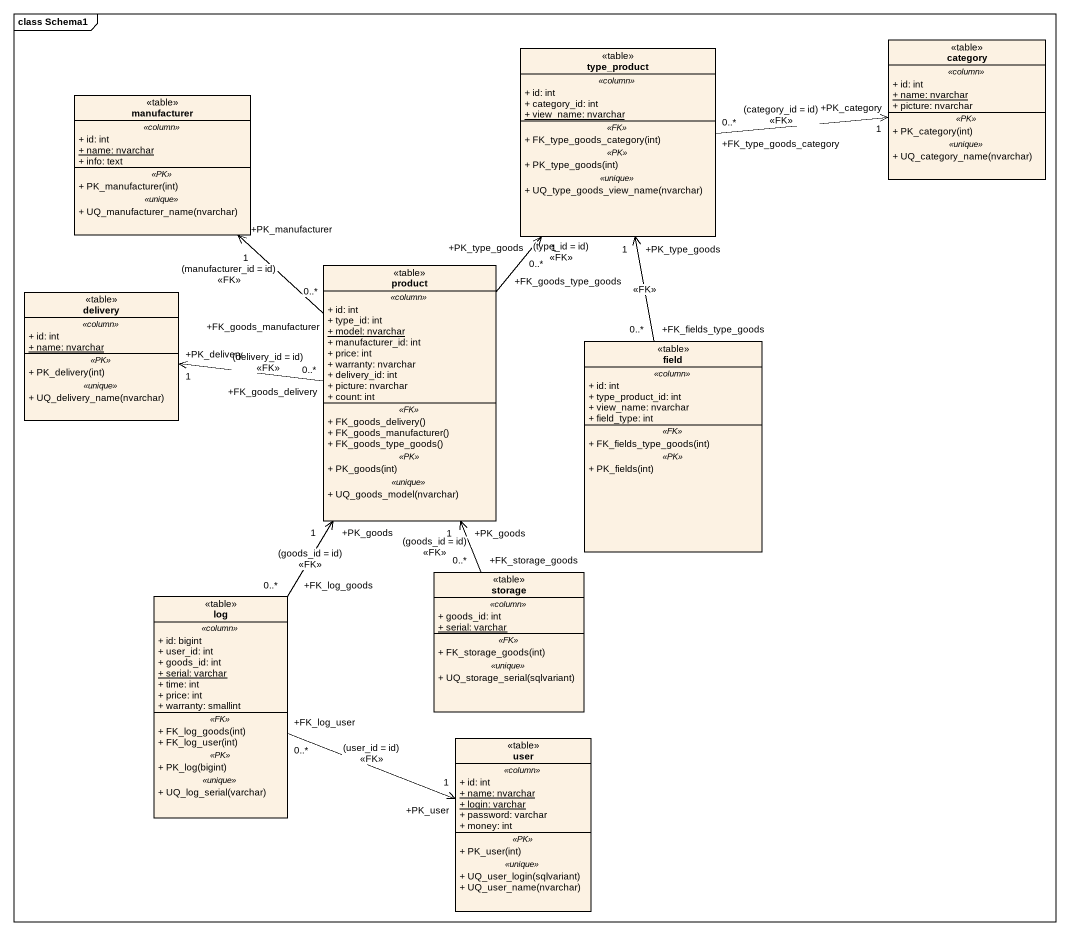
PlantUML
@startuml
mainframe class Schema1
hide circle
hide empty members
skinparam classAttributeIconSize 0
class type_product <<table>> {
  .. <<column>> ..
  + id: int
  + category_id: int
  {static} + view_name: nvarchar
  .. <<FK>> ..
  + FK_type_goods_category(int)
  .. <<PK>> ..
  + PK_type_goods(int)
  .. <<unique>> ..
  + UQ_type_goods_view_name(nvarchar)
}
class category <<table>> {
  .. <<column>> ..
  + id: int
  {static} + name: nvarchar
  + picture: nvarchar
  .. <<PK>> ..
  + PK_category(int)
  .. <<unique>> ..
  + UQ_category_name(nvarchar)
}
class manufacturer <<table>> {
  .. <<column>> ..
  + id: int
  {static} + name: nvarchar
  + info: text
  .. <<PK>> ..
  + PK_manufacturer(int)
  .. <<unique>> ..
  + UQ_manufacturer_name(nvarchar)
}
class product <<table>> {
  .. <<column>> ..
  + id: int
  + type_id: int
  {static} + model: nvarchar
  + manufacturer_id: int
  + price: int
  + warranty: nvarchar
  + delivery_id: int
  + picture: nvarchar
  + count: int
  .. <<FK>> ..
  + FK_goods_delivery()
  + FK_goods_manufacturer()
  + FK_goods_type_goods()
  .. <<PK>> ..
  + PK_goods(int)
  .. <<unique>> ..
  + UQ_goods_model(nvarchar)
}
class delivery <<table>> {
  .. <<column>> ..
  + id: int
  {static} + name: nvarchar
  .. <<PK>> ..
  + PK_delivery(int)
  .. <<unique>> ..
  + UQ_delivery_name(nvarchar)
}
class field <<table>> {
  .. <<column>> ..
  + id: int
  + type_product_id: int
  + view_name: nvarchar
  + field_type: int
  .. <<FK>> ..
  + FK_fields_type_goods(int)
  .. <<PK>> ..
  + PK_fields(int)
}
class log <<table>> {
  .. <<column>> ..
  + id: bigint
  + user_id: int
  + goods_id: int
  {static} + serial: varchar
  + time: int
  + price: int
  + warranty: smallint
  .. <<FK>> ..
  + FK_log_goods(int)
  + FK_log_user(int)
  .. <<PK>> ..
  + PK_log(bigint)
  .. <<unique>> ..
  + UQ_log_serial(varchar)
}
class "storage" as storage_ <<table>> {
  .. <<column>> ..
  + goods_id: int
  {static} + serial: varchar
  .. <<FK>> ..
  + FK_storage_goods(int)
  .. <<unique>> ..
  + UQ_storage_serial(sqlvariant)
}
class user <<table>> {
  .. <<column>> ..
  + id: int
  {static} + name: nvarchar
  {static} + login: varchar
  + password: varchar
  + money: int
  .. <<PK>> ..
  + PK_user(int)
  .. <<unique>> ..
  + UQ_user_login(sqlvariant)
  + UQ_user_name(nvarchar)
}
type_product "+FK_type_goods_category\n0..*" -right-> "+PK_category\n1" category : (category_id = id)\n<<FK>>
product "+FK_goods_type_goods\n0..*" -up-> "+PK_type_goods\n1" type_product : (type_id = id)\n<<FK>>
product "+FK_goods_manufacturer\n0..*" -up-> "+PK_manufacturer\n1" manufacturer : (manufacturer_id = id)\n<<FK>>
product "+FK_goods_delivery\n0..*" -left-> "+PK_delivery\n1" delivery : (delivery_id = id)\n<<FK>>
field "+FK_fields_type_goods\n0..*" -up-> "+PK_type_goods\n1" type_product : <<FK>>
log "+FK_log_goods\n0..*" -up-> "+PK_goods\n1" product : (goods_id = id)\n<<FK>>
log "+FK_log_user\n0..*" -right-> "+PK_user\n1" user : (user_id = id)\n<<FK>>
storage_ "+FK_storage_goods\n0..*" -up-> "+PK_goods\n1" product : (goods_id = id)\n<<FK>>
@enduml
